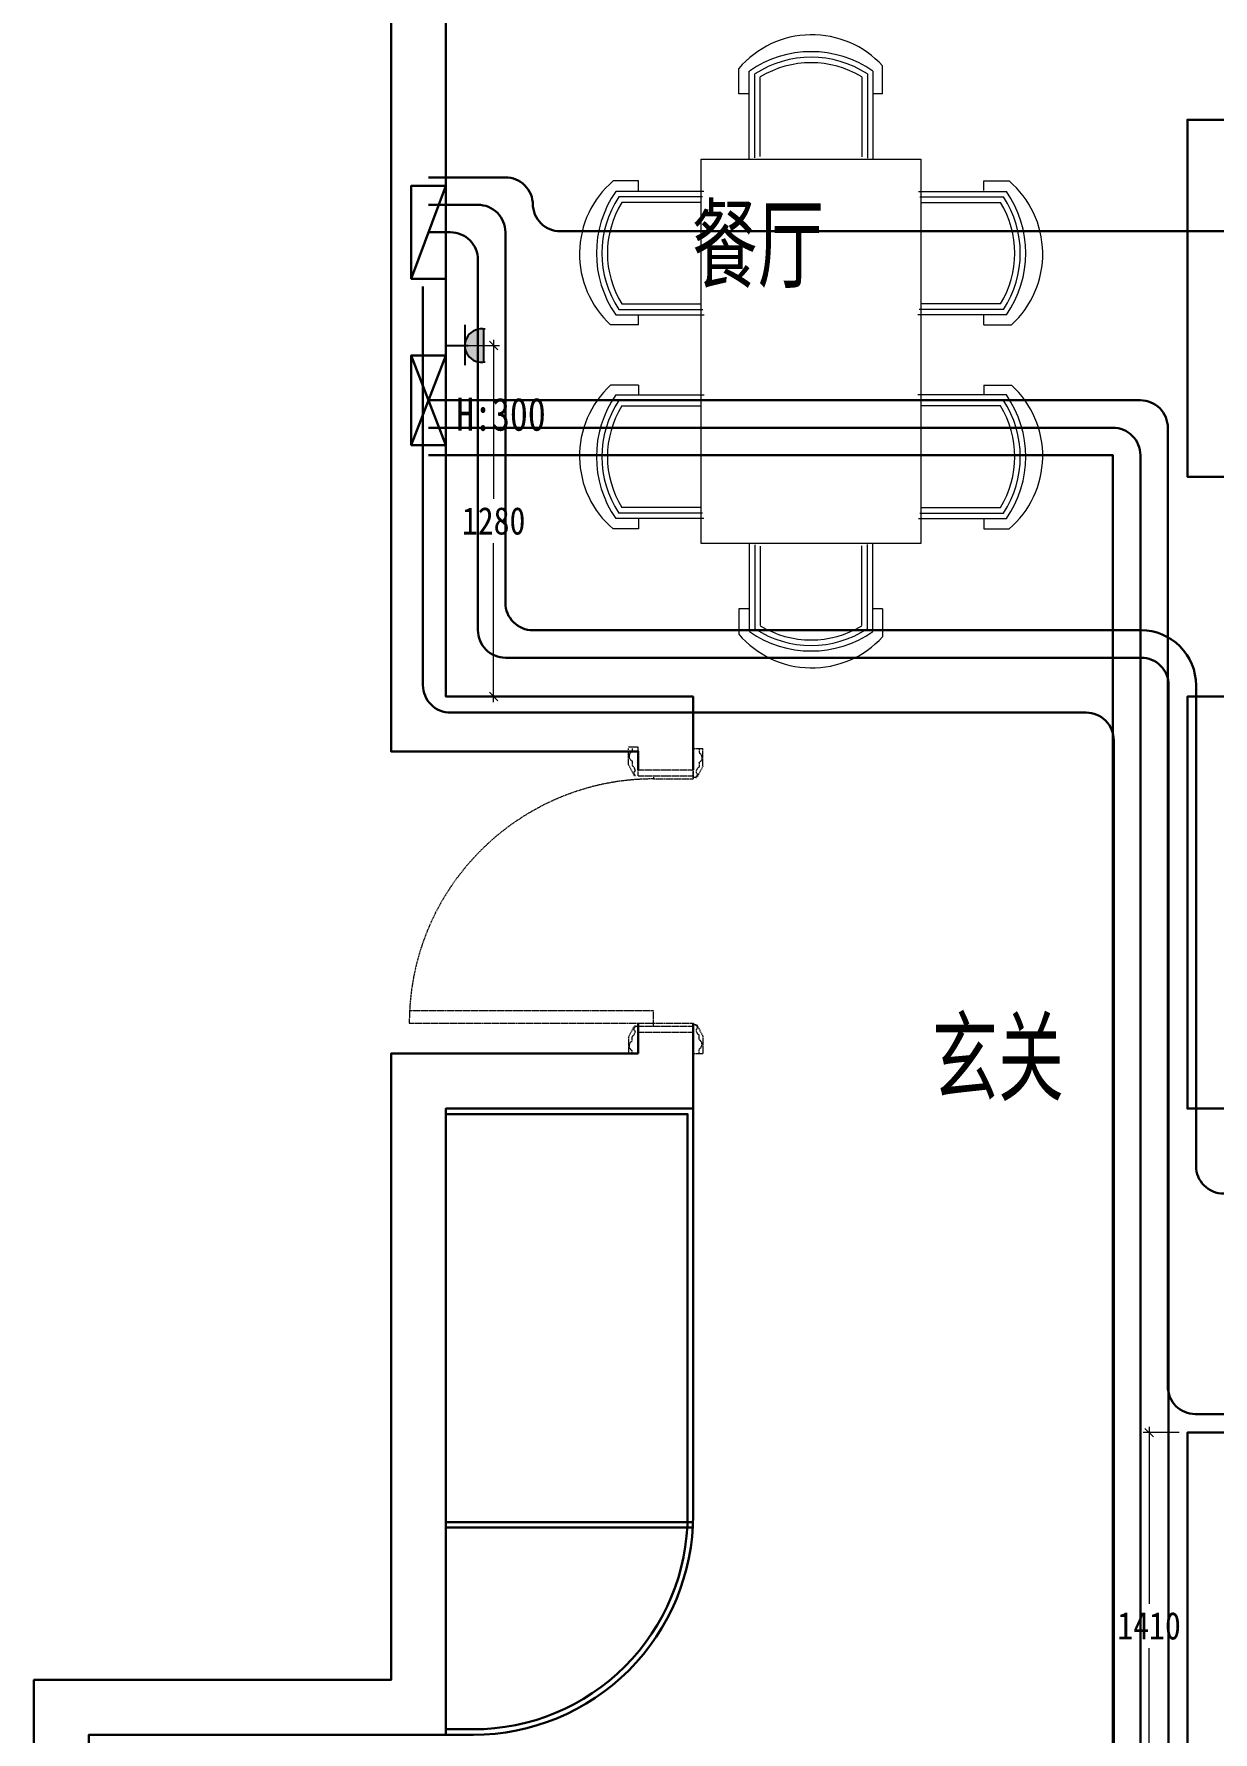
# Model space of a CAD drawing. Header units: millimetres. Extents: x -117264 to 3079702, y -14891 to 68462.
# Drawn here: x -63021 to -58728, y 528 to 6710 of the extents above; entities that cross this region are included whole.
import ezdxf

# ---------------------------------------------------------------- set-up
doc = ezdxf.new("R2010")
doc.units = ezdxf.units.MM
doc.header["$LTSCALE"] = 10
doc.linetypes.add('5B-P-D2$0$HIDDEN', pattern=[0.375, 0.25, -0.125])
doc.layers.get('0').update_dxf_attribs({"color": 255})
doc.layers.get('Defpoints').update_dxf_attribs({"color": 255})
for name, color, linetype, lineweight in [('1J家具内线', 251, 'Continuous', 0), ('1弱电插座布线图', 6, 'Continuous', 30), ('1强弱电插座布置图', 5, 'Continuous', 15), ('1强电插座布线图', 1, 'Continuous', 30), ('1强电插座布置图', 1, 'Continuous', 30), ('1浅浅', 251, 'Continuous', 20), ('A—强电箱', 1, 'Continuous', 30)]:
    doc.layers.add(name, color=color, linetype=linetype, lineweight=lineweight)
doc.layers.add('2323', color=4, linetype='Continuous')
doc.layers.add('LAYER2', color=8, linetype='Continuous')
doc.styles.add('_THVAC_DIM', font='SIMPLEX', dxfattribs={"width": 0.8, "height": 3.5, "bigfont": 'HZTXT'})
doc.styles.add('夏建东', font='', dxfattribs={"width": 0.85})
doc.styles.get('夏建东').set_extended_font_data('SimSun')
doc.dimstyles.new('g', dxfattribs={"dimtxt": 100, "dimasz": 31, "dimexe": 21, "dimexo": 30, "dimgap": 31, "dimtad": 1, "dimtih": 1, "dimtoh": 1, "dimdec": 0, "dimrnd": 10, "dimdsep": 46, "dimtxsty": '夏建东', "dimblk": 'OBLIQUE', "dimcen": 2.5, "dimdle": 21, "dimclrd": 5, "dimclre": 5, "dimclrt": 5, "dimadec": 0, "dimazin": 0, "dimtfac": 1, "dimtdec": 0, "dimtmove": 2, "dimatfit": 3, "dimldrblk": 'DOT', "dimfxl": 300, "dimlwd": -1, "dimlwe": -1, "dimarcsym": 1})

# ---------------------------------------------------------------- blocks, each defined once
blk = doc.blocks.new('门2')
at = {"layer": '1J家具内线', "linetype": '5B-P-D2$0$HIDDEN'}
for p, q in [((-62427.8, 22909.3), (-62407.8, 22909.3)), ((-62427.8, 22850.7), (-62427.8, 22904.5)), ((-62416.1, 22904.5), (-62416.1, 22894.2)), ((-62407.8, 22909.3), (-62396.1, 22909.3)), ((-62396.1, 22814.5), (-62396.1, 22909.3)), ((-62216.1, 22809.7), (-62216.1, 22904.5)), ((-62216.1, 22904.5), (-62196.1, 22904.5)), ((-62196.1, 22904.5), (-62196.1, 22889.4)), ((-62196.1, 22904.5), (-62184.4, 22904.5)), ((-62184.4, 22845.9), (-62184.4, 22904.5)), ((-62427.8, 22850.7), (-62408.7, 22814.5)), ((-62415.9, 22863.5), (-62415.9, 22848.3)), ((-62405.3, 22814.5), (-62408.7, 22814.5)), ((-62396.1, 22834.5), (-62216.1, 22834.5)), ((-62396.1, 22814.5), (-62216.1, 22814.5)), ((-62346.1, 22814.5), (-62346.1, 22804.6)), ((-62346.1, 22814.5), (-62346.1, 22804.5)), ((-62216.1, 22829.7), (-62216.1, 22809.7)), ((-62184.4, 22845.9), (-62203.5, 22809.7)), ((-62196.2, 22858.7), (-62196.2, 22843.5)), ((-62346.1, 22804.5), (-62216.1, 22804.5)), ((-62346.1, 22804.5), (-62346.1, 22804.5)), ((-62206.9, 22809.7), (-62216.1, 22809.7)), ((-62216.1, 22809.7), (-62216.1, 22809.7)), ((-62216.1, 22809.7), (-62216.1, 22804.5)), ((-62206.9, 22809.7), (-62203.5, 22809.7)), ((-62346.1, 22044.5), (-63146.1, 22044.5)), ((-62346.1, 22004.5), (-62346.1, 22044.5)), ((-63146.1, 22004.5), (-62346.1, 22004.5)), ((-62427.8, 21958.3), (-62408.7, 21994.5)), ((-62405.3, 21994.5), (-62408.7, 21994.5)), ((-62405.3, 21992), (-62405.3, 21994.5)), ((-62405.3, 21994.5), (-62396.1, 21994.5)), ((-62396.1, 21973.7), (-62396.1, 21994.5)), ((-62396.1, 21994.5), (-62396.1, 21904.5)), ((-62396.1, 21994.5), (-62396.1, 21994.5)), ((-62396.1, 21974.5), (-62396.1, 21994.5)), ((-62396.1, 21994.5), (-62216.1, 21994.5)), ((-62346.1, 21994.5), (-62346.1, 22004.5)), ((-62346.1, 22004.5), (-62216.1, 22004.5)), ((-62346.1, 21994.5), (-62346.1, 22004.3)), ((-62216.1, 21999.3), (-62216.1, 22004.5)), ((-62216.1, 21999.3), (-62216.1, 21904.5)), ((-62206.9, 21999.3), (-62216.1, 21999.3)), ((-62216.1, 21999.3), (-62216.1, 21999.3)), ((-62216.1, 21979.3), (-62216.1, 21999.3)), ((-62206.9, 21996.9), (-62206.9, 21999.3)), ((-62206.9, 21999.3), (-62203.5, 21999.3)), ((-62184.4, 21963.1), (-62203.5, 21999.3)), ((-62427.8, 21958.3), (-62427.8, 21904.5)), ((-62415.9, 21945.5), (-62415.9, 21960.7)), ((-62396.1, 21974.5), (-62216.1, 21974.5)), ((-62196.2, 21950.3), (-62196.2, 21965.5)), ((-62184.4, 21963.1), (-62184.4, 21904.5)), ((-62416.1, 21904.5), (-62427.8, 21904.5)), ((-62416.1, 21904.5), (-62416.1, 21914.8)), ((-62396.1, 21904.5), (-62416.1, 21904.5)), ((-62216.1, 21904.5), (-62196.1, 21904.5)), ((-62196.1, 21904.5), (-62196.1, 21919.6)), ((-62196.1, 21904.5), (-62184.4, 21904.5))]:
    blk.add_line(p, q, dxfattribs=at)
for centre, radius, start, end in [((-62408.8, 22878.9), 17, 115.5824, 244.958), ((-62203.4, 22874.1), 17, 295.042, 64.4176), ((-62426.5, 22830.7), 20.6, 359.7089, 59.1736), ((-62403.2, 22823.9), 7.22, 112.1602, 253.1221), ((-62209, 22819), 7.22, 286.8779, 67.8398), ((-62185.7, 22825.8), 20.6, 120.8264, 180.2911), ((-62346.1, 22004.5), 800, 90, 180), ((-62426.5, 21978.3), 20.6, 300.8264, 0.2911), ((-62403.2, 21985.1), 7.22, 106.8779, 247.8398), ((-62209, 21990), 7.22, 292.1602, 73.1221), ((-62185.7, 21983.2), 20.6, 179.7089, 239.1736), ((-62408.8, 21930.1), 17, 115.042, 244.4176), ((-62204.7, 21934.9), 17.6, 299.3185, 61.2219)]:
    blk.add_arc(centre, radius, start, end, dxfattribs=at)
blk = doc.blocks.new('强电插座')
at = {"lineweight": 0}
h = blk.add_hatch(color=12, dxfattribs=at)
h.set_gradient(color1=(216, 3, 3), color2=(230, 5, 5), tint=1, name='CYLINDER')
h.paths.add_polyline_path([(88497.8, 75989.2, 1.129445), (88497.8, 75909.4)])
at = {"layer": '2323', "color": 1}
for p, q in [((88452.6, 75999.6), (88452.6, 75902)), ((88497.8, 75989.2), (88497.8, 75909.4)), ((88407.2, 75949.3), (88460.4, 75949.3))]:
    blk.add_line(p, q, dxfattribs=at)
blk.add_arc((88492.9, 75949.3), 40.2, 77.2553, 282.7447, dxfattribs=at)
at = {"layer": 'LAYER2', "color": 1, "ltscale": 20}
blk.add_line((88456.4, 75966.1), (88456.4, 75966.1), dxfattribs=at)
blk = doc.blocks.new('_Oblique')
at = {"color": 0, "linetype": 'ByBlock', "lineweight": -2}
blk.add_line((-0.5, -0.5), (0.5, 0.5), dxfattribs=at)
blk = doc.blocks.new('*D356')
at = {"layer": '1强弱电插座布置图', "color": 5}
for p, q in [((-61491.3, 5575.5), (-61326.6, 5575.5)), ((-61347.6, 5596.5), (-61347.6, 5017.5)), ((-61347.6, 4276.6), (-61347.6, 4855.5)), ((-61491.3, 4297.6), (-61326.6, 4297.6))]:
    blk.add_line(p, q, dxfattribs=at)
at = {"layer": 'Defpoints', "color": 0, "linetype": 'Continuous', "lineweight": 30}
for p in [(-61521.3, 5575.5), (-61521.3, 4297.6), (-61347.6, 4297.6)]:
    blk.add_point(p, dxfattribs=at)
at = {"layer": '1强弱电插座布置图', "color": 5, "linetype": 'Continuous', "xscale": 31, "yscale": 31, "zscale": 31}
for p, rotation in [((-61347.6, 5575.5), 90), ((-61347.6, 4297.6), 270)]:
    blk.add_blockref('_Oblique', p, dxfattribs=dict(at, rotation=rotation))
at = {"layer": '1强弱电插座布置图', "color": 5, "linetype": 'Continuous', "lineweight": 30, "insert": (-61347.6, 4936.5), "char_height": 100, "attachment_point": 5, "style": '夏建东'}
blk.add_mtext('1280', dxfattribs=at)
blk = doc.blocks.new('_Dot')
at = {"color": 0, "linetype": 'ByBlock', "lineweight": -2}
blk.add_line((-0.5, 0), (-1, 0), dxfattribs=at)
at = {"color": 0, "linetype": 'ByBlock', "const_width": 0.5}
blk.add_lwpolyline([(-0.25, 0, 1), (0.25, 0, 1)], format="xyb", close=True, dxfattribs=at)
blk = doc.blocks.new('*D357')
at = {"layer": '1强弱电插座布置图', "color": 5}
for p, q in [((-58851.3, 1617.6), (-58982, 1617.6)), ((-58961, 1638.6), (-58961, 994.8)), ((-58961, 189), (-58961, 832.8)), ((-58851.3, 210), (-58982, 210))]:
    blk.add_line(p, q, dxfattribs=at)
at = {"layer": 'Defpoints', "color": 0, "linetype": 'Continuous', "lineweight": 30}
for p in [(-58961, 1617.6), (-58821.3, 1617.6), (-58821.3, 210)]:
    blk.add_point(p, dxfattribs=at)
at = {"layer": '1强弱电插座布置图', "color": 5, "linetype": 'Continuous', "xscale": 31, "yscale": 31, "zscale": 31}
for p, rotation in [((-58961, 1617.6), 90), ((-58961, 210), 270)]:
    blk.add_blockref('_Oblique', p, dxfattribs=dict(at, rotation=rotation))
at = {"layer": '1强弱电插座布置图', "color": 5, "linetype": 'Continuous', "lineweight": 30, "insert": (-58961, 913.8), "char_height": 100, "attachment_point": 5, "style": '夏建东'}
blk.add_mtext('1410', dxfattribs=at)

msp = doc.modelspace()

# ---------------------------------------------------------------- linework, layer by layer
at = {"layer": '1弱电插座布线图', "color": 2, "linetype": 'Continuous', "lineweight": 30}
for points in [[(-61584.4, 5376.2), (-58992.8, 5376.2, -0.414214), (-58892.8, 5276.2), (-58892.8, 1785.2, 0.414214), (-58792.8, 1685.2), (-55385.4, 1685.2, -0.414214), (-55285.4, 1585.2), (-55285.4, -3330.7)], [(-61584.4, 5276.2), (-59092.8, 5276.2, -0.414214), (-58992.8, 5176.2), (-58992.8, -1449.6, 0.414214), (-58892.8, -1549.6), (-58821.3, -1549.6)], [(-61584.4, 5176.2), (-59092.8, 5176.2), (-59092.8, -1533.4, 0.414214), (-58992.8, -1633.4), (-58821.3, -1633.4)]]:
    msp.add_lwpolyline(points, format="xyb", dxfattribs=at)
at = {"layer": '1强电插座布线图', "color": 2, "linetype": 'Continuous', "lineweight": 30}
for points in [[(-54921.3, 6742.6), (-55121.3, 6742.6, 0.414214), (-55221.3, 6642.6), (-55221.3, 2588.1, -0.414214), (-55321.3, 2488.1), (-58690, 2488.1, -0.414214), (-58790, 2588.1), (-58790, 4339, 0.414214), (-58990, 4539), (-61204.8, 4539, -0.414214), (-61304.8, 4639), (-61304.8, 5987.8, 0.414214), (-61404.8, 6087.8), (-61584.4, 6087.8)], [(-58342, 3109.4), (-56926, 3109.4, 0.414214), (-56826, 3209.4), (-56826, 5891.4, 0.414214), (-56926, 5991.4), (-61104.8, 5991.4, -0.414214), (-61204.8, 6091.4), (-61204.8, 6087.8, 0.414214), (-61304.8, 6187.8), (-61584.4, 6187.8)], [(-61604.8, 5789.9), (-61604.8, 4339, 0.414214), (-61504.8, 4239), (-59190, 4239, -0.414214), (-59090, 4139), (-59090, -3605.1, 0.414214), (-58990, -3705.1), (-58890, -3705.1)]]:
    msp.add_lwpolyline(points, format="xyb", dxfattribs=at)
at = {"layer": '1强电插座布线图', "color": 1, "linetype": 'Continuous', "lineweight": 30}
msp.add_lwpolyline([(-61584.4, 5987.8), (-61504.8, 5987.8, -0.414214), (-61404.8, 5887.8), (-61404.8, 4539, 0.414214), (-61304.8, 4439), (-58990, 4439, -0.414214), (-58890, 4339), (-58890, -3367.4, -0.414214), (-58990, -3467.4), (-62288.1, -3467.4, 0.414214), (-62388.1, -3567.4), (-62388.1, -3902.4)], format="xyb", dxfattribs=at)
at = {"layer": '1浅浅'}
for p, q in [((-60454.6, 6492), (-60454.6, 6584.3)), ((-60416.6, 6254.4), (-60416.6, 6574.8)), ((-60396.6, 6259.2), (-60396.6, 6564.2)), ((-59986.6, 6564.2), (-59986.6, 6257.6)), ((-59966.6, 6574.8), (-59966.6, 6252.6)), ((-59931.2, 6492), (-59931.2, 6593.7)), ((-60419.2, 6492), (-60454.6, 6492)), ((-60376.6, 6263.6), (-60376.6, 6553.2)), ((-60006.6, 6553.2), (-60006.6, 6262.1)), ((-59931.2, 6492), (-59966.6, 6492)), ((-60820, 6174.7), (-60912.4, 6174.7)), ((-60582.4, 6136.7), (-60902.9, 6136.7)), ((-60820, 6139.3), (-60820, 6174.7)), ((-59800.8, 6136.7), (-59480.4, 6136.7)), ((-59563.2, 6174.7), (-59470.9, 6174.7)), ((-59563.2, 6139.3), (-59563.2, 6174.7)), ((-60587.3, 6116.7), (-60892.2, 6116.7)), ((-60591.6, 6096.7), (-60881.2, 6096.7)), ((-59796, 6116.7), (-59491, 6116.7)), ((-59791.6, 6096.7), (-59502, 6096.7)), ((-60892.2, 5706.7), (-60585.7, 5706.7)), ((-60881.2, 5726.7), (-60590.2, 5726.7)), ((-59491, 5706.7), (-59797.6, 5706.7)), ((-59502, 5726.7), (-59793.1, 5726.7)), ((-60820, 5651.3), (-60921.7, 5651.3)), ((-60902.9, 5686.7), (-60580.7, 5686.7)), ((-60820, 5651.3), (-60820, 5686.7)), ((-59480.4, 5686.7), (-59802.6, 5686.7)), ((-59563.2, 5651.3), (-59563.2, 5686.7)), ((-59563.2, 5651.3), (-59461.5, 5651.3)), ((-60820, 5431), (-60921.7, 5431)), ((-60902.9, 5395.5), (-60580.7, 5395.5)), ((-60820, 5431), (-60820, 5395.5)), ((-59480.4, 5395.5), (-59802.6, 5395.5)), ((-59563.2, 5431), (-59461.5, 5431)), ((-59563.2, 5431), (-59563.2, 5395.5)), ((-60892.2, 5375.5), (-60585.7, 5375.5)), ((-60881.2, 5355.5), (-60590.2, 5355.5)), ((-59491, 5375.5), (-59797.6, 5375.5)), ((-59502, 5355.5), (-59793.1, 5355.5)), ((-60587.3, 4965.5), (-60892.2, 4965.5)), ((-60591.6, 4985.5), (-60881.2, 4985.5)), ((-59796, 4965.5), (-59491, 4965.5)), ((-59791.6, 4985.5), (-59502, 4985.5)), ((-60820, 4907.6), (-60912.4, 4907.6)), ((-60582.4, 4945.5), (-60902.9, 4945.5)), ((-60820, 4943), (-60820, 4907.6)), ((-59800.8, 4945.5), (-59480.4, 4945.5)), ((-59563.2, 4943), (-59563.2, 4907.6)), ((-59563.2, 4907.6), (-59470.9, 4907.6)), ((-60416.6, 4854.4), (-60416.6, 4533.9)), ((-60396.6, 4849.5), (-60396.6, 4544.5)), ((-60376.6, 4845.2), (-60376.6, 4555.6)), ((-60006.6, 4555.6), (-60006.6, 4846.6)), ((-59986.6, 4544.5), (-59986.6, 4851.1)), ((-59966.6, 4533.9), (-59966.6, 4856.1)), ((-60454.6, 4616.8), (-60454.6, 4524.4)), ((-60419.2, 4616.8), (-60454.6, 4616.8)), ((-59931.2, 4616.8), (-59966.6, 4616.8)), ((-59931.2, 4616.8), (-59931.2, 4515.1))]:
    msp.add_line(p, q, dxfattribs=at)
at = {"layer": '1浅浅', "color": 252, "linetype": 'Continuous', "lineweight": 30}
for points in [[(-60621.3, 4030.9), (-60621.3, 4297.6), (-61521.3, 4297.6), (-61521.3, 7097.6), (-60521.3, 7097.6), (-60521.3, 7297.6), (-61721.3, 7297.6), (-61721.3, 4097.6), (-60821.3, 4097.6), (-60821.3, 4030.9)], [(-58621.3, 6297.6), (-58621.3, 6397.6), (-58821.3, 6397.6), (-58821.3, 5097.6), (-58621.3, 5097.6), (-58621.3, 6397.6)], [(-56421.3, 2797.6), (-58821.3, 2797.6), (-58821.3, 4297.6), (-58621.3, 4297.6), (-58621.3, 2997.6), (-56421.3, 2997.6), (-56421.3, 2797.6)], [(-60821.3, 2997.6), (-61721.3, 2997.6), (-61721.3, 717.6), (-63021.3, 717.6), (-63021.3, -5402.4), (-58621.3, -5402.4), (-58621.3, 1417.6), (-56421.3, 1417.6), (-56421.3, 1617.6), (-58821.3, 1617.6), (-58821.3, -5202.4), (-62821.3, -5202.4), (-62821.3, 517.6), (-61521.3, 517.6), (-61521.3, 2797.6), (-60621.3, 2797.6), (-60621.3, 3108.7)], [(-60821.3, 2997.6), (-60821.3, 3108.7)], [(-60621.3, 1291.8), (-61521.3, 1291.8)], [(-60621.3, 1271.8), (-61521.3, 1271.8)]]:
    msp.add_lwpolyline(points, dxfattribs=at)
at = {"layer": '1浅浅'}
msp.add_lwpolyline([(-59791.6, 6254.4), (-59791.6, 4854.4), (-60591.6, 4854.4), (-60591.6, 6254.4)], close=True, dxfattribs=at)
at = {"layer": '1浅浅', "color": 252, "linetype": 'Continuous', "lineweight": 30}
for points in [[(-61521.3, 2797.6), (-60621.3, 2797.6), (-60621.3, 1317.6, -0.414214), (-61421.3, 517.6), (-61521.3, 517.6)], [(-61521.3, 2777.6), (-60641.3, 2777.6), (-60641.3, 1317.6, -0.414214), (-61421.3, 537.6), (-61521.3, 537.6)]]:
    msp.add_lwpolyline(points, format="xyb", dxfattribs=at)
at = {"layer": '1浅浅'}
for centre, radius, start, end in [((-60188.8, 6357.3), 349.6, 42.53949, 139.50964), ((-60191.6, 6251.1), 394.2, 55.1992, 124.8008), ((-60191.6, 6251.1), 374.2, 56.78491, 123.21509), ((-60191.6, 6251.1), 354.2, 58.51659, 121.48341), ((-60685.4, 5908.9), 349.6, 130.49036, 227.46051), ((-60579.1, 5911.7), 394.2, 145.1992, 214.8008), ((-59804.1, 5911.7), 394.2, 325.1992, 34.8008), ((-59697.9, 5908.9), 349.6, 312.53949, 49.50964), ((-60579.1, 5911.7), 374.2, 146.78491, 213.21509), ((-60579.1, 5911.7), 354.2, 148.51659, 211.48341), ((-59804.1, 5911.7), 354.2, 328.51659, 31.48341), ((-59804.1, 5911.7), 374.2, 326.78491, 33.21509), ((-60685.4, 5173.4), 349.6, 132.53949, 229.50964), ((-60579.1, 5170.5), 394.2, 145.1992, 214.8008), ((-59804.1, 5170.5), 394.2, 325.1992, 34.8008), ((-59697.9, 5173.4), 349.6, 310.49036, 47.46051), ((-60579.1, 5170.5), 374.2, 146.78491, 213.21509), ((-60579.1, 5170.5), 354.2, 148.51659, 211.48341), ((-59804.1, 5170.5), 354.2, 328.51659, 31.48341), ((-59804.1, 5170.5), 374.2, 326.78491, 33.21509), ((-60188.8, 4751.4), 349.6, 220.49036, 317.46051), ((-60191.6, 4857.6), 394.2, 235.1992, 304.8008), ((-60191.6, 4857.6), 374.2, 236.78491, 303.21509), ((-60191.6, 4857.6), 354.2, 238.51659, 301.48341)]:
    msp.add_arc(centre, radius, start, end, dxfattribs=at)
at = {"layer": 'A—强电箱', "linetype": 'Continuous', "lineweight": 30}
for points in [[(-61521.3, 6157.3), (-61647.5, 6157.3), (-61647.5, 5898.9), (-61647.5, 5818.4), (-61521.3, 5818.4), (-61521.3, 6157.3), (-61647.5, 5818.4)], [(-61521.3, 5539.2), (-61647.5, 5539.2), (-61647.5, 5213.2), (-61521.3, 5213.2), (-61521.3, 5539.2), (-61647.5, 5213.2), (-61521.3, 5213.2), (-61647.5, 5539.2)]]:
    msp.add_lwpolyline(points, dxfattribs=at)

# ---------------------------------------------------------------- block references
at = {"layer": '1强电插座布置图', "color": 7, "xscale": 1.511459389235824, "yscale": 1.511459389468655, "zscale": 1.511459389440006}
msp.add_blockref('强电插座', (-195145.2, -109218.9), dxfattribs=at)
at = {"layer": '1浅浅', "color": 252, "linetype": 'Continuous', "lineweight": 30, "xscale": 1.111111031954351, "yscale": 1.111111031954351, "zscale": 1.111111031954806}
msp.add_blockref('门2', (8507.6, -21340.8), dxfattribs=at)

# ---------------------------------------------------------------- texts
at = {"layer": '1强弱电插座布置图', "color": 5, "insert": (-61484.3, 5385.4), "char_height": 120, "attachment_point": 1, "style": '_THVAC_DIM'}
msp.add_mtext_dynamic_manual_height_columns('{\\fSimSun|b0|i0|c134|p2;H:300}', width=405.755, gutter_width=17.5, heights=[0], dxfattribs=at)
at = {"layer": '1浅浅', "color": 252, "linetype": 'Continuous', "lineweight": 30, "char_height": 300, "width": 1159.57, "attachment_point": 1, "style": '_THVAC_DIM'}
for s, insert in [('餐厅', (-60626, 6084.2)), ('^I玄关', (-59915.6, 3124.3))]:
    msp.add_mtext(s, dxfattribs=dict(at, insert=insert))

# ---------------------------------------------------------------- dimensions: what is measured, and where the dimension line sits
at = {"layer": '1强弱电插座布置图', "color": 2, "linetype": 'Continuous', "lineweight": 30}
for base, p1, p2, picture, middle in [((-61347.6, 4297.6), (-61521.3, 5575.5), (-61521.3, 4297.6), '*D356', (-61347.6, 4936.5)), ((-58961, 1617.6), (-58821.3, 210), (-58821.3, 1617.6), '*D357', (-58961, 913.8))]:
    dim = msp.add_linear_dim(base=base, p1=p1, p2=p2, angle=90, dimstyle='g', override={"dimzin": 0, "dimfxlon": 1}, dxfattribs=at)
    dim.commit()
    dim.dimension.update_dxf_attribs({"geometry": picture, "text_midpoint": middle})

doc.saveas('drawing.dxf')
